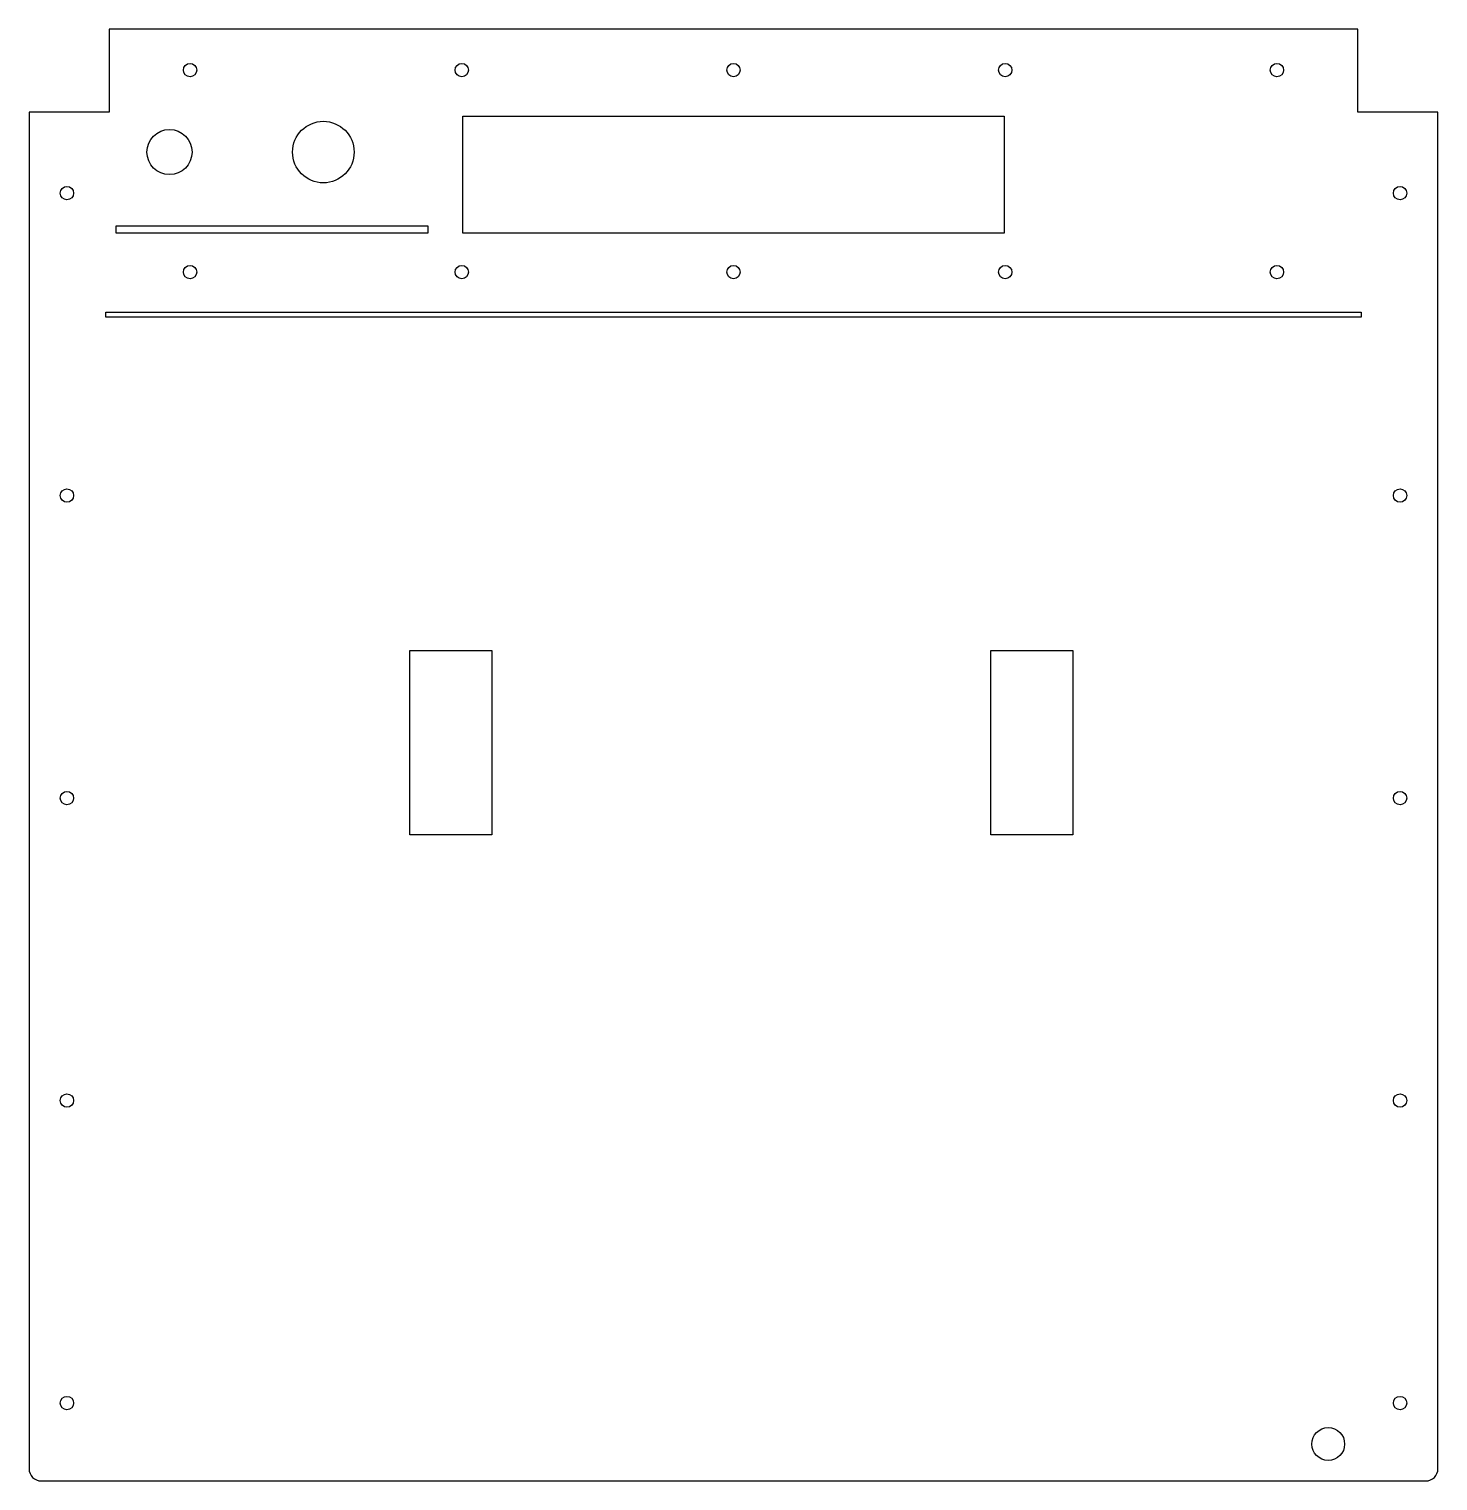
# Model space of a CAD drawing. Header units: millimetres. Extents: x -344 to 344, y 42 to 750.
import ezdxf

# ---------------------------------------------------------------- set-up
doc = ezdxf.new("R2010")
doc.units = ezdxf.units.MM
doc.layers.add('CUT', color=7, linetype='Continuous')

msp = doc.modelspace()

# ---------------------------------------------------------------- linework, layer by layer
at = {"layer": 'CUT'}
for p, q in [((304.5, 750, 0.5), (-304.5, 750, 0.5)), ((-304.5, 750, 0.5), (-304.5, 709.5, 0.5)), ((304.5, 709.5, 0.5), (304.5, 750, 0.5)), ((-304.5, 709.5, 0.5), (-343.5, 709.5, 0.5)), ((-343.5, 709.5, 0.5), (-343.5, 48, 0.5)), ((343.5, 709.5, 0.5), (304.5, 709.5, 0.5)), ((343.5, 48, 0.5), (343.5, 709.5, 0.5)), ((-132, 650.5, 0.5), (-132, 707.5, 0.5)), ((-132, 707.5, 0.5), (132, 707.5, 0.5)), ((132, 707.5, 0.5), (132, 650.5, 0.5)), ((-301, 650.5, 0.5), (-301, 654, 0.5)), ((-301, 654, 0.5), (-149, 654, 0.5)), ((-149, 654, 0.5), (-149, 650.5, 0.5)), ((-149, 650.5, 0.5), (-301, 650.5, 0.5)), ((132, 650.5, 0.5), (-132, 650.5, 0.5)), ((-306, 609.5, 0.5), (-306, 612, 0.5)), ((-306, 612, 0.5), (306, 612, 0.5)), ((306, 609.5, 0.5), (-306, 609.5, 0.5)), ((306, 612, 0.5), (306, 609.5, 0.5)), ((-157.9, 357, 0.5), (-157.9, 447, 0.5)), ((-157.9, 447, 0.5), (-117.9, 447, 0.5)), ((-117.9, 447, 0.5), (-117.9, 357, 0.5)), ((125.4, 357, 0.5), (125.4, 447, 0.5)), ((125.4, 447, 0.5), (165.4, 447, 0.5)), ((165.4, 447, 0.5), (165.4, 357, 0.5)), ((-117.9, 357, 0.5), (-157.9, 357, 0.5)), ((165.4, 357, 0.5), (125.4, 357, 0.5)), ((-337.5, 42, 0.5), (337.5, 42, 0.5))]:
    msp.add_line(p, q, dxfattribs=at)
for centre, radius in [((-265, 730, 0.5), 3.25), ((-132.5, 730, 0.5), 3.25), ((0, 730, 0.5), 3.25), ((132.5, 730, 0.5), 3.25), ((265, 730, 0.5), 3.25), ((-275, 690, 0.5), 11), ((-200, 690, 0.5), 15), ((-325, 670, 0.5), 3.25), ((325, 670, 0.5), 3.25), ((-265, 631.5, 0.5), 3.25), ((-132.5, 631.5, 0.5), 3.25), ((0, 631.5, 0.5), 3.25), ((132.5, 631.5, 0.5), 3.25), ((265, 631.5, 0.5), 3.25), ((-325, 522.5, 0.5), 3.25), ((325, 522.5, 0.5), 3.25), ((-325, 375, 0.5), 3.25), ((325, 375, 0.5), 3.25), ((-325, 227.5, 0.5), 3.25), ((325, 227.5, 0.5), 3.25), ((-325, 80, 0.5), 3.25), ((325, 80, 0.5), 3.25), ((290, 60, 0.5), 8)]:
    msp.add_circle(centre, radius, dxfattribs=at)
for centre, start, end in [((-337.5, 48, 0.5), 180, 270), ((337.5, 48, 0.5), -90, 0)]:
    msp.add_arc(centre, 6, start, end, dxfattribs=at)

doc.saveas('drawing.dxf')
